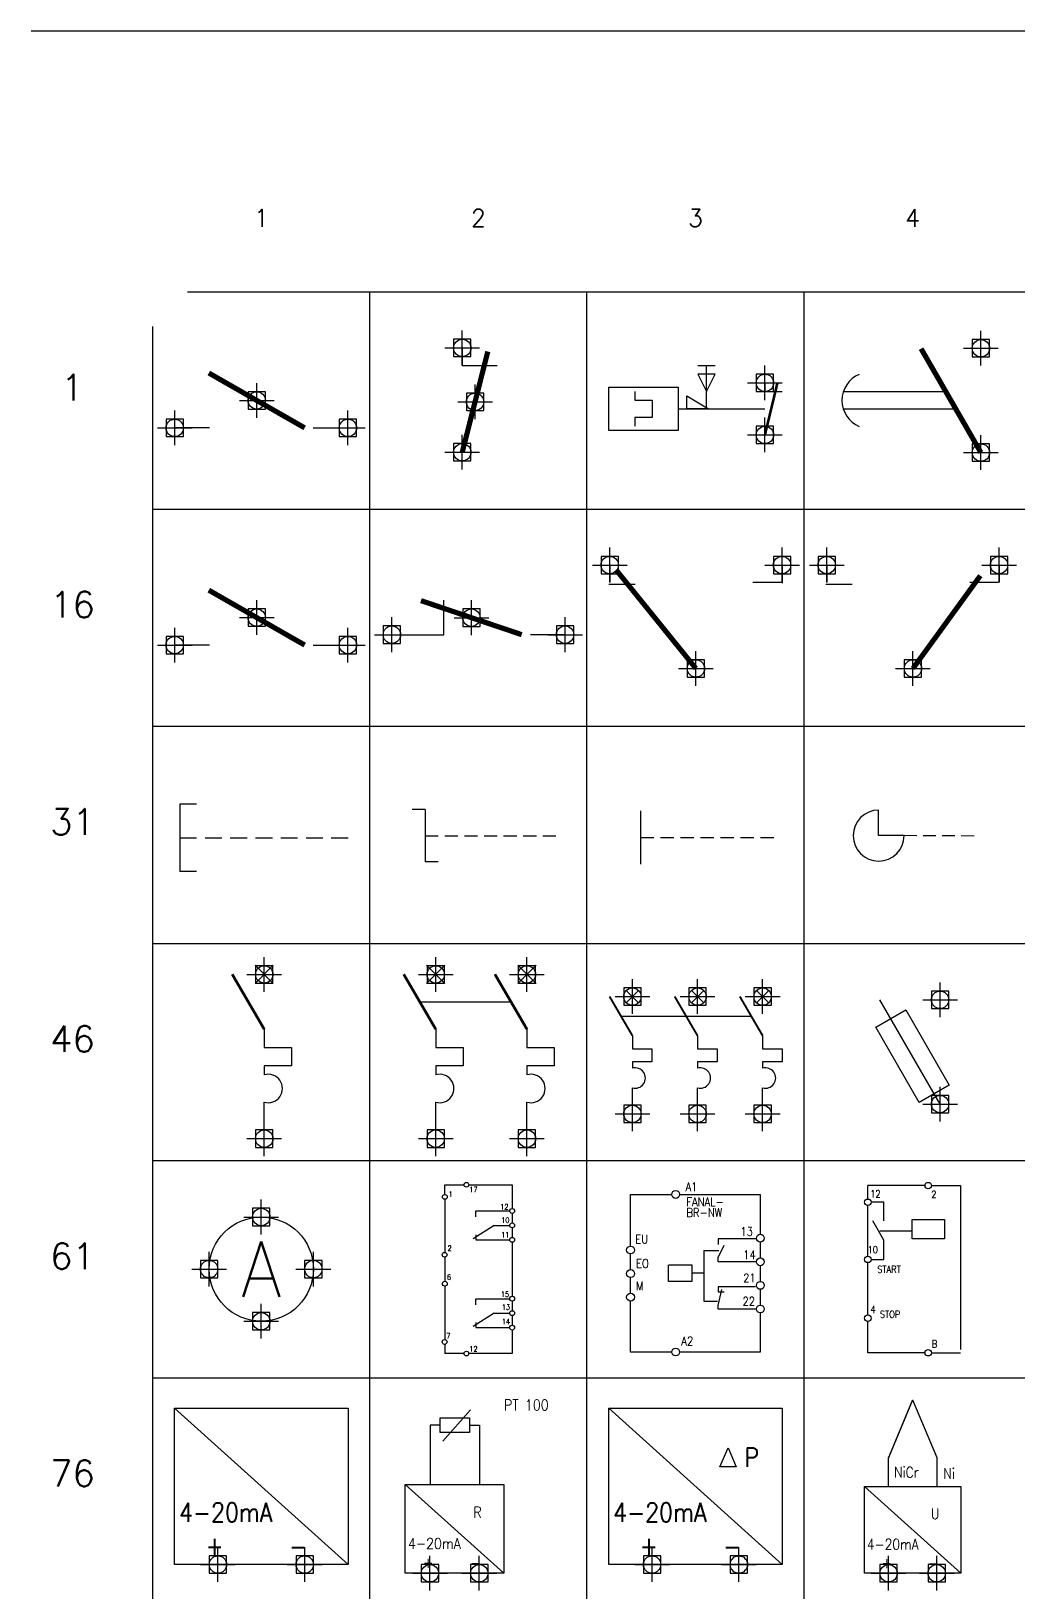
# Model space of a CAD drawing. Extents: x -7 to 200, y -18 to 300.
# Drawn here: x -7 to 49.9, y 210.1 to 300 of the extents above; entities that cross this region are included whole.
import ezdxf
from ezdxf.enums import TextEntityAlignment as Align

# ---------------------------------------------------------------- set-up
doc = ezdxf.new("R2010")
doc.units = 0
doc.header["$LTSCALE"] = 4
doc.header["$MEASUREMENT"] = 0
doc.header["$PDMODE"] = 98
doc.header["$PDSIZE"] = 1
for name, pattern in [('DASHDOT', [25.4, 12.7, -6.35, 0, -6.35]), ('DASHED', [18.75, 12.5, -6.25]), ('HIDDEN', [0.375, 0.25, -0.125])]:
    doc.linetypes.add(name, pattern=pattern)
doc.layers.get('0').update_dxf_attribs({"linetype": 'CONTINUOUS'})
for name, color, linetype in [('1', 7, 'CONTINUOUS'), ('10', 1, 'DASHED'), ('11', 3, 'DASHED'), ('12', 2, 'DASHED'), ('21', 8, 'DASHDOT'), ('3', 4, 'CONTINUOUS'), ('9', 8, 'DASHED'), ('A', 7, 'CONTINUOUS'), ('C', 7, 'CONTINUOUS'), ('GRID', 9, 'CONTINUOUS'), ('GROEF', 1, 'CONTINUOUS'), ('ORDER', 6, 'CONTINUOUS'), ('SCHEIDINGEN', 3, 'CONTINUOUS'), ('SYMB', 7, 'CONTINUOUS')]:
    doc.layers.add(name, color=color, linetype=linetype)
doc.styles.add('DINY', font='SIMPLEX', dxfattribs={"width": 0.95})
doc.styles.add('ROMANS', font='ROMANS', dxfattribs={"width": 0.85})
doc.styles.get("Standard").update_dxf_attribs({"font": 'simplex'})

# ---------------------------------------------------------------- blocks, each defined once
blk = doc.blocks.new('1')
blk = doc.blocks.new('KNOH')
at = {"layer": '1'}
for p, q in [((-5.5, 0), (-7.5, 0)), ((0.5, 0), (2.5, 0))]:
    blk.add_line(p, q, dxfattribs=at)
at = {"layer": '1', "const_width": 0.3}
blk.add_lwpolyline([(0, 0), (-5.535, 3.166)], dxfattribs=at)
at = {"layer": 'A', "color": 1, "linetype": 'CONTINUOUS'}
blk.add_point((-2.767, 1.583), dxfattribs=at)
at = {"layer": 'C', "color": 1, "linetype": 'CONTINUOUS'}
blk.add_point((-7.5, 0), dxfattribs=at)
at = {"layer": 'C', "color": 2, "linetype": 'CONTINUOUS'}
blk.add_point((2.5, 0), dxfattribs=at)
at = {"flags": 1}
blk.add_attdef('SYMBTYPE', (0, 0), '', height=0.2, dxfattribs=at)
at = {"layer": '10', "style": 'DINY', "width": 0.95}
blk.add_attdef('T1', text='', height=2.2, dxfattribs=at).set_placement((-7.208, 1), align=Align.RIGHT)
blk.add_attdef('T2', (1.5, 1), '', height=2.2, dxfattribs=at)
at = {"layer": '11', "style": 'ROMANS', "width": 0.85}
blk.add_attdef('LOCCODE', (-8.135, 9.025), '', height=3.2, dxfattribs=at)
at = {"layer": '12'}
blk.add_attdef('MATCODE', text='', height=3.2, dxfattribs=at).set_placement((-2.5, 6), align=Align.MIDDLE)
blk = doc.blocks.new('KNG')
at = {"layer": '1'}
for p, q in [((0, 0), (0, -1)), ((0, -1), (2, -1))]:
    blk.add_line(p, q, dxfattribs=at)
at = {"layer": '1', "const_width": 0.3}
blk.add_lwpolyline([(0, -6), (1.47, -0.204)], dxfattribs=at)
at = {"layer": 'A', "color": 1}
blk.add_point((0.735, -3.102), dxfattribs=at)
at = {"layer": 'C', "color": 1}
blk.add_point((0, 0), dxfattribs=at)
at = {"layer": 'C', "color": 2}
blk.add_point((0, -6), dxfattribs=at)
at = {"flags": 1}
blk.add_attdef('SYMBTYPE', (0, 0), '', height=0.2, dxfattribs=at)
at = {"layer": '10', "style": 'DINY', "width": 0.95}
for tag, p in [('T1', (-1, 0.388)), ('T2', (-1, -7.622))]:
    blk.add_attdef(tag, text='', height=2.2, dxfattribs=at).set_placement(p, align=Align.RIGHT)
at = {"layer": '11', "style": 'ROMANS', "width": 0.85}
blk.add_attdef('LOCCODE', (3.238, -0.713), '', height=3.2, dxfattribs=at)
at = {"layer": '12', "style": 'DINY', "width": 0.95}
blk.add_attdef('MATCODE', (3, -5), '', height=3.2, dxfattribs=at)
at = {"layer": 'ORDER', "width": 0.85}
blk.add_attdef('ORDER', (3.183, 3.951), '', height=1, dxfattribs=at)
blk = doc.blocks.new('KTH')
at = {"layer": '1'}
for p, q in [((-7.74, 8), (-5.74, 8)), ((-6.74, 3), (-6.74, 8)), ((-18, 0.5), (-18, 5.5)), ((-18, 5.5), (-10, 5.5)), ((-10, 5.5), (-10, 0.5)), ((-5.74, 7), (-7.74, 7)), ((-7.74, 7), (-6.74, 5)), ((-6.74, 5), (-5.74, 7)), ((0, 6), (0, 5)), ((-15, 5), (-15, 4)), ((-15, 4), (-13, 4)), ((-13, 4), (-13, 2)), ((-9, 3), (-9, 4.5)), ((-9, 4.5), (-6.5, 3)), ((0, 5), (2, 5)), ((-13, 2), (-15, 2)), ((-15, 2), (-15, 1)), ((-10, 3), (0, 3)), ((-6.5, 3), (-9, 3)), ((-10, 0.5), (-18, 0.5))]:
    blk.add_line(p, q, dxfattribs=at)
at = {"layer": '1', "const_width": 0.3}
blk.add_lwpolyline([(0, 0), (1.44, 5.98)], dxfattribs=at)
at = {"layer": 'C', "color": 1}
blk.add_point((0, 6), dxfattribs=at)
at = {"layer": 'C', "color": 2}
blk.add_point((0, 0), dxfattribs=at)
at = {"flags": 1}
blk.add_attdef('SYMBTYPE', (0, 0), '', height=0.2, dxfattribs=at)
at = {"layer": '10', "style": 'DINY', "width": 0.95}
for tag, p in [('T2', (-1, 6.09)), ('T1', (-1, -2.54))]:
    blk.add_attdef(tag, text='', height=2.2, dxfattribs=at).set_placement(p, align=Align.RIGHT)
at = {"layer": '11', "style": 'ROMANS', "width": 0.85}
blk.add_attdef('LOCCODE', (3.24, 5.94), '', height=3.2, dxfattribs=at)
at = {"layer": '12', "style": 'DINY', "width": 0.95}
blk.add_attdef('MATCODE', (3, 1.5), '', height=3.2, dxfattribs=at)
blk = doc.blocks.new('KTOKSL')
at = {"layer": '1'}
for p, q in [((-2.021, 3.5), (-7.921, 3.5)), ((-1.443, 2.5), (-7.921, 2.5))]:
    blk.add_line(p, q, dxfattribs=at)
at = {"layer": '1', "const_width": 0.3}
blk.add_lwpolyline([(0, 0), (-3.442, 5.976)], dxfattribs=at)
at = {"layer": '1'}
blk.add_arc((-6.375, 3), 1.625, 112.61986, 247.38014, dxfattribs=at)
at = {"layer": 'C', "color": 1}
blk.add_point((0, 6), dxfattribs=at)
at = {"layer": 'C', "color": 2}
blk.add_point((0, 0), dxfattribs=at)
at = {"flags": 1}
blk.add_attdef('SYMBTYPE', (0, 0), '', height=0.2, dxfattribs=at)
at = {"layer": '10', "style": 'DINY', "width": 0.95}
for tag, p in [('T2', (-1, 6.544)), ('T1', (-1, -2.316))]:
    blk.add_attdef(tag, text='', height=2.2, dxfattribs=at).set_placement(p, align=Align.RIGHT)
at = {"layer": '11', "style": 'ROMANS', "width": 0.85}
blk.add_attdef('LOCCODE', (3.238, 5.401), '', height=3.2, dxfattribs=at)
at = {"layer": '12', "style": 'DINY', "width": 0.95}
blk.add_attdef('MATCODE', (3, 1), '', height=3.2, dxfattribs=at)
blk = doc.blocks.new('KNGH')
at = {"layer": '1'}
for p, q in [((-4.5, 0), (-4.5, 2)), ((-7.5, 0), (-4.5, 0)), ((2.5, 0), (0.5, 0))]:
    blk.add_line(p, q, dxfattribs=at)
at = {"layer": '1', "const_width": 0.3}
blk.add_lwpolyline([(0, 0), (-5.818, 1.963)], dxfattribs=at)
at = {"layer": 'A', "color": 1, "linetype": 'CONTINUOUS'}
blk.add_point((-2.909, 0.981), dxfattribs=at)
at = {"layer": 'C', "color": 1, "linetype": 'CONTINUOUS'}
blk.add_point((-7.5, 0), dxfattribs=at)
at = {"layer": 'C', "color": 2, "linetype": 'CONTINUOUS'}
blk.add_point((2.5, 0), dxfattribs=at)
at = {"flags": 1}
blk.add_attdef('SYMBTYPE', (0, 0), '', height=0.2, dxfattribs=at)
at = {"layer": '10', "style": 'DINY', "width": 0.95}
blk.add_attdef('T1', text='', height=2.2, dxfattribs=at).set_placement((-7.067, 1), align=Align.RIGHT)
blk.add_attdef('T2', (1.5, 1), '', height=2.2, dxfattribs=at)
at = {"layer": '11', "style": 'ROMANS', "width": 0.85}
blk.add_attdef('LOCCODE', (-7.159, 8.428), '', height=3.2, dxfattribs=at)
at = {"layer": '12', "width": 0.85}
blk.add_attdef('MATCODE', text='', height=3.2, dxfattribs=at).set_placement((-2.435, 4.001), align=Align.CENTER)
blk = doc.blocks.new('KWISLB')
at = {"layer": '1'}
for p, q in [((-5, 6), (-5, 5)), ((5, 6), (5, 4.956)), ((-5.056, 4.897), (-3.531, 4.897)), ((4.948, 4.979), (3.301, 4.979))]:
    blk.add_line(p, q, dxfattribs=at)
at = {"layer": '1', "const_width": 0.3}
blk.add_lwpolyline([(0, 0), (-4.628, 5.718)], dxfattribs=at)
at = {"layer": 'C', "color": 1}
blk.add_point((-5, 6), dxfattribs=at)
at = {"layer": 'C', "color": 3}
blk.add_point((5, 6), dxfattribs=at)
at = {"layer": 'C', "color": 2}
blk.add_point((0, 0), dxfattribs=at)
at = {"layer": 'C', "color": 4}
blk.add_point((0, 0), dxfattribs=at)
at = {"flags": 1}
blk.add_attdef('SYMBTYPE', (0, 0), '', height=0.2, dxfattribs=at)
at = {"layer": '10', "style": 'ROMANS', "width": 0.85}
for tag, p in [('T3', (-6.141, 5.825)), ('T2', (3.96, 5.825)), ('T1', (-1.588, -1.518))]:
    blk.add_attdef(tag, text='', height=2.2, dxfattribs=at).set_placement(p, align=Align.RIGHT)
at = {"layer": '11', "style": 'ROMANS', "width": 0.85}
blk.add_attdef('LOCCODE', (7.472, 6.995), '', height=3.2, dxfattribs=at)
at = {"layer": '12', "width": 0.85}
blk.add_attdef('MATCODE', (7.385, 1.741), '', height=3.2, dxfattribs=at)
blk = doc.blocks.new('KWISRB')
at = {"layer": '1'}
for p, q in [((-5, 6), (-5, 5)), ((5, 6), (5, 5)), ((-5.056, 4.897), (-3.531, 4.897)), ((4.948, 4.979), (3.301, 4.979))]:
    blk.add_line(p, q, dxfattribs=at)
at = {"layer": '1', "const_width": 0.3}
blk.add_lwpolyline([(0, 0), (3.91, 5.382)], dxfattribs=at)
at = {"layer": 'C', "color": 1}
blk.add_point((-5, 6), dxfattribs=at)
at = {"layer": 'C', "color": 3}
blk.add_point((5, 6), dxfattribs=at)
at = {"layer": 'C', "color": 2}
blk.add_point((0, 0), dxfattribs=at)
at = {"layer": 'C', "color": 4}
blk.add_point((0, 0), dxfattribs=at)
at = {"flags": 1}
blk.add_attdef('SYMBTYPE', (0, 0), '', height=0.2, dxfattribs=at)
at = {"layer": '10', "style": 'ROMANS', "width": 0.85}
for tag, p in [('T2', (3.107, 6.012)), ('T3', (-5.999, 5.838)), ('T1', (-1.019, -1.284))]:
    blk.add_attdef(tag, text='', height=2.2, dxfattribs=at).set_placement(p, align=Align.RIGHT)
at = {"layer": '11', "style": 'ROMANS', "width": 0.85}
blk.add_attdef('LOCCODE', (7.472, 6.995), '', height=3.2, dxfattribs=at)
at = {"layer": '12', "width": 0.85}
blk.add_attdef('MATCODE', (7.385, 1.741), '', height=3.2, dxfattribs=at)
blk = doc.blocks.new('BDKN')
at = {"layer": '1', "linetype": 'HIDDEN'}
blk.add_line((-9.969, 0.019), (0.031, 0.019), dxfattribs=at)
at = {"layer": '3'}
for p, q in [((-9.969, 2.019), (-9.969, -1.981)), ((-8.969, 2.019), (-9.969, 2.019)), ((-8.969, -1.981), (-9.969, -1.981))]:
    blk.add_line(p, q, dxfattribs=at)
at = {"flags": 1}
blk.add_attdef('SYMBTYPE', (0, 0), '', height=0.2, dxfattribs=at)
blk = doc.blocks.new('BDRSCH')
at = {"layer": '1', "linetype": 'HIDDEN'}
blk.add_line((-9.95, 0.02), (0.05, 0.02), dxfattribs=at)
at = {"layer": '3'}
for p, q in [((-9.94, 2.02), (-10.94, 2.02)), ((-9.95, 2.02), (-9.95, -1.98)), ((-8.95, -1.98), (-9.95, -1.98))]:
    blk.add_line(p, q, dxfattribs=at)
at = {"flags": 1}
blk.add_attdef('SYMBTYPE', (0, 0), '', height=0.2, dxfattribs=at)
blk = doc.blocks.new('BSCH')
at = {"layer": '1', "linetype": 'HIDDEN'}
blk.add_line((-10.04, 0.05), (-0.04, 0.05), dxfattribs=at)
at = {"layer": '3'}
blk.add_line((-10.04, 2.05), (-10.04, -1.95), dxfattribs=at)
at = {"flags": 1}
blk.add_attdef('SYMBTYPE', (0, 0), '', height=0.2, dxfattribs=at)
blk = doc.blocks.new('BNOK')
at = {"layer": '1', "linetype": 'HIDDEN'}
blk.add_line((0, 0), (-5.49, 0.03), dxfattribs=at)
at = {"layer": '3'}
for p, q in [((-7.49, 0.03), (-7.49, 2.03)), ((-5.49, 0.03), (-7.49, 0.03))]:
    blk.add_line(p, q, dxfattribs=at)
blk.add_arc((-7.49, 0.03), 2, 90, 0, dxfattribs=at)
at = {"flags": 1}
blk.add_attdef('SYMBTYPE', (0, 0), '', height=0.2, dxfattribs=at)
blk = doc.blocks.new('AUTOM1')
at = {"layer": '1'}
for p, q in [((1, -1), (-1, 1)), ((-1, -1), (1, 1)), ((0, -6), (0, -8)), ((0, -8), (3, -8)), ((3, -8), (3, -10)), ((3, -10), (0, -10)), ((0, -10), (0, -11)), ((0, -18), (0, -14))]:
    blk.add_line(p, q, dxfattribs=at)
at = {"layer": '1', "const_width": 0.3}
blk.add_lwpolyline([(0, -6), (-3.51, 0.02)], dxfattribs=at)
at = {"layer": '1'}
blk.add_arc((0.44, -12.5), 1.56, 253.7398, 106.2602, dxfattribs=at)
at = {"layer": 'C', "color": 1}
blk.add_point((0, 0), dxfattribs=at)
at = {"layer": 'C', "color": 2}
blk.add_point((0, -18), dxfattribs=at)
at = {"flags": 1}
blk.add_attdef('SYMBTYPE', (0, 0), '', height=0.2, dxfattribs=at)
at = {"layer": '1', "style": 'DINY', "width": 0.95}
blk.add_attdef('ZEKVAL', (6, -8.98), '', height=2.2, dxfattribs=at)
at = {"layer": '11', "style": 'ROMANS', "width": 0.85}
blk.add_attdef('LOCCODE', (5.91, 1.9), '', height=3, dxfattribs=at)
at = {"layer": '12', "style": 'DINY', "width": 0.95}
blk.add_attdef('MATCODE', (6, -4.41), '', height=3.2, dxfattribs=at)
blk = doc.blocks.new('AUTOM2')
at = {"layer": '1'}
for p, q in [((1, -1), (-1, 1)), ((-1, -1), (1, 1)), ((11, -1), (9, 1)), ((9, -1), (11, 1)), ((-1.73, -3), (8.27, -3)), ((0, -6), (0, -8)), ((10, -6), (10, -8)), ((0, -8), (3, -8)), ((3, -8), (3, -10)), ((10, -8), (13, -8)), ((13, -8), (13, -10)), ((3, -10), (0, -10)), ((0, -10), (0, -11)), ((10, -10), (10, -11)), ((13, -10), (10, -10)), ((0, -18), (0, -14)), ((10, -18), (10, -14))]:
    blk.add_line(p, q, dxfattribs=at)
at = {"layer": '1', "const_width": 0.3}
for points in [[(0, -6), (-3.51, 0.02)], [(10, -6), (6.49, 0.02)]]:
    blk.add_lwpolyline(points, dxfattribs=at)
at = {"layer": '1'}
for centre in [(0.44, -12.5), (10.44, -12.5)]:
    blk.add_arc(centre, 1.56, 253.7398, 106.2602, dxfattribs=at)
at = {"layer": 'C', "color": 1}
blk.add_point((0, 0), dxfattribs=at)
at = {"layer": 'C', "color": 3}
blk.add_point((10, 0), dxfattribs=at)
at = {"layer": 'C', "color": 2}
blk.add_point((0, -18), dxfattribs=at)
at = {"layer": 'C', "color": 4}
blk.add_point((10, -18), dxfattribs=at)
at = {"flags": 1}
blk.add_attdef('SYMBTYPE', (0, 0), '', height=0.2, dxfattribs=at)
at = {"layer": '1', "style": 'DINY', "width": 0.95}
blk.add_attdef('ZEKVAL', (16, -8.98), '', height=2.2, dxfattribs=at)
at = {"layer": '11', "style": 'ROMANS', "width": 0.85}
blk.add_attdef('LOCCODE', (15.81, 0.95), '', height=3.2, dxfattribs=at)
at = {"layer": '12', "style": 'DINY', "width": 0.95}
blk.add_attdef('MATCODE', (16, -4.41), '', height=3.2, dxfattribs=at)
blk = doc.blocks.new('AUTOM3')
at = {"layer": '1'}
for p, q in [((1, -1), (-1, 1)), ((-1, -1), (1, 1)), ((11, -1), (9, 1)), ((9, -1), (11, 1)), ((21, -1), (19, 1)), ((19, -1), (21, 1)), ((-1.73, -3), (18.27, -3)), ((0, -6), (0, -8)), ((10, -6), (10, -8)), ((20, -6), (20, -8)), ((0, -8), (3, -8)), ((3, -8), (3, -10)), ((10, -8), (13, -8)), ((13, -8), (13, -10)), ((20, -8), (23, -8)), ((23, -8), (23, -10)), ((0, -10), (0, -11)), ((3, -10), (0, -10)), ((10, -10), (10, -11)), ((13, -10), (10, -10)), ((23, -10), (20, -10)), ((20, -10), (20, -11)), ((0, -18), (0, -14)), ((10, -18), (10, -14)), ((20, -18), (20, -14))]:
    blk.add_line(p, q, dxfattribs=at)
at = {"layer": '1', "const_width": 0.3}
for points in [[(0, -6), (-3.51, 0.02)], [(10, -6), (6.49, 0.02)], [(20, -6), (16.49, 0.02)]]:
    blk.add_lwpolyline(points, dxfattribs=at)
at = {"layer": '1'}
for centre in [(0.44, -12.5), (10.44, -12.5), (20.44, -12.5)]:
    blk.add_arc(centre, 1.56, 253.7398, 106.2602, dxfattribs=at)
at = {"layer": 'C', "color": 1}
blk.add_point((0, 0), dxfattribs=at)
at = {"layer": 'C', "color": 3}
blk.add_point((10, 0), dxfattribs=at)
at = {"layer": 'C', "color": 5}
blk.add_point((20, 0), dxfattribs=at)
at = {"layer": 'C', "color": 2}
blk.add_point((0, -18), dxfattribs=at)
at = {"layer": 'C', "color": 4}
blk.add_point((10, -18), dxfattribs=at)
at = {"layer": 'C', "color": 6}
blk.add_point((20, -18), dxfattribs=at)
at = {"flags": 1}
blk.add_attdef('SYMBTYPE', (0, 0), '', height=0.2, dxfattribs=at)
at = {"layer": '1', "style": 'DINY', "width": 0.95}
blk.add_attdef('ZEKVAL', (26, -8.98), '', height=2.2, dxfattribs=at)
at = {"layer": '11', "style": 'ROMANS', "width": 0.85}
blk.add_attdef('LOCCODE', (25.81, 0.79), '', height=3.2, dxfattribs=at)
at = {"layer": '12', "style": 'DINY', "width": 0.95}
blk.add_attdef('MATCODE', (26, -4.41), '', height=3.2, dxfattribs=at)
blk = doc.blocks.new('SCHZEK1')
at = {"layer": '1'}
for p, q in [((-3.708, 4.422), (-1.975, 5.422)), ((0, 0), (-3.464, 6)), ((-1.975, 5.422), (0.525, 1.092)), ((-0.5, 6), (0.5, 6)), ((-1.208, 0.092), (-3.708, 4.422)), ((0.525, 1.092), (-1.208, 0.092))]:
    blk.add_line(p, q, dxfattribs=at)
at = {"layer": 'C', "color": 1}
blk.add_point((0, 6), dxfattribs=at)
at = {"layer": 'C', "color": 2}
blk.add_point((0, 0), dxfattribs=at)
at = {"flags": 1}
blk.add_attdef('SYMBTYPE', (0, 0), '', height=0.2, dxfattribs=at)
at = {"layer": '1', "style": 'DINY', "width": 0.95}
blk.add_attdef('ZEKVAL', (3, -3), '', height=2.2, dxfattribs=at)
at = {"layer": '11', "style": 'ROMANS', "width": 0.85}
blk.add_attdef('LOCCODE', (3.725, 6.823), '', height=3.2, dxfattribs=at)
at = {"layer": '12', "style": 'ROMANS', "width": 0.85}
blk.add_attdef('MATCODE', (3.478, 1.577), '', height=3.2, dxfattribs=at)
blk = doc.blocks.new('AMET')
at = {"layer": '1'}
blk.add_circle((0, 3), 3, dxfattribs=at)
at = {"layer": 'C', "color": 1}
blk.add_point((0, 6), dxfattribs=at)
at = {"layer": 'C', "color": 3}
blk.add_point((-3, 3), dxfattribs=at)
at = {"layer": 'C', "color": 4}
blk.add_point((3, 3), dxfattribs=at)
at = {"layer": 'C', "color": 2}
blk.add_point((0, 0), dxfattribs=at)
at = {"flags": 1}
blk.add_attdef('SYMBTYPE', (0, 0), '', height=0.2, dxfattribs=at)
at = {"layer": '1', "style": 'DINY', "width": 0.95}
blk.add_text('A', height=3.2, dxfattribs=at).set_placement((0, 3), align=Align.MIDDLE)
at = {"layer": '11', "style": 'ROMANS', "width": 0.85}
blk.add_attdef('LOCCODE', (4.603, 3.289), '', height=3.2, dxfattribs=at)
at = {"layer": '12', "style": 'DINY', "width": 0.95}
blk.add_attdef('MATCODE', (5, -1.5), '', height=3.2, dxfattribs=at)
blk = doc.blocks.new('REL1')
at = {"layer": '1'}
for p, q in [((3.95, -11.82), (17.91, -11.82)), ((3.95, -14.33), (3.95, -11.82)), ((11.51, -17.82), (2.77, -23.34)), ((11.51, -17.82), (17.91, -17.82)), ((3.95, -21.75), (3.95, -23.82)), ((3.95, -23.82), (17.91, -23.82)), ((3.95, -48.23), (17.91, -48.23)), ((3.95, -50.75), (3.95, -48.23)), ((11.51, -54.23), (2.77, -59.75)), ((3.95, -58.16), (3.95, -60.23)), ((11.51, -54.23), (17.91, -54.23)), ((19.01, -55.23), (19.01, -59.23)), ((3.95, -60.23), (17.91, -60.23))]:
    blk.add_line(p, q, dxfattribs=at)
for centre in [(0, -0.95), (-8.98, -6), (19.01, -11.82), (19.01, -17.82), (19.01, -23.82), (-9.06, -30), (-8.96, -42.02), (19.01, -48.23), (19.01, -54.23), (19.01, -60.23), (-9.06, -66.17), (0, -71)]:
    blk.add_circle(centre, 1, dxfattribs=at)
at = {"layer": '21'}
for p, q in [((-8.98, -0.95), (-1, -0.95)), ((-8.98, -5), (-8.98, -0.95)), ((1, -0.95), (19.01, -0.95)), ((19.01, -0.95), (19.01, -10.82)), ((-9, -7), (-9, -29)), ((19.01, -12.82), (19.01, -16.82)), ((19.01, -18.82), (19.01, -22.82)), ((19, -24.82), (19, -47.23)), ((-9, -31), (-9, -41)), ((-9, -43), (-9, -65)), ((19, -49.23), (19, -53.23)), ((19.01, -49.23), (19.01, -53.23)), ((19, -55.23), (19, -59.23)), ((19.01, -61.43), (19.01, -71)), ((-9, -67), (-9, -71)), ((-1, -71), (-8.98, -71)), ((19.01, -71), (1, -71))]:
    blk.add_line(p, q, dxfattribs=at)
at = {"flags": 1}
blk.add_attdef('SYMBTYPE', (0, 0), '', height=0.2, dxfattribs=at)
at = {"layer": '1', "style": 'ROMANS', "width": 0.85}
for s, p in [('1', (-7.39, -5.98)), ('17', (1.21, -4.07)), ('12', (14.06, -11.17)), ('10', (14.47, -16.77)), ('11', (14.47, -22.78)), ('2', (-7.8, -28.38)), ('6', (-8.08, -40.39)), ('15', (14.33, -47.5)), ('13', (14.74, -52.82)), ('14', (14.74, -58.83)), ('7', (-8.35, -64.7)), ('12', (1.21, -70.16))]:
    blk.add_text(s, height=2.2, dxfattribs=at).set_placement(p)
at = {"layer": '11', "style": 'ROMANS', "width": 0.85}
blk.add_attdef('LOCCODE', (9.62, 6.94), '', height=3.2, dxfattribs=at)
at = {"layer": '12', "style": 'ROMANS', "width": 0.85}
blk.add_attdef('MATCODE', (9.06, 1.81), '', height=3.2, dxfattribs=at)
blk = doc.blocks.new('REL2')
at = {"layer": '1'}
for p, q in [((20.58, -12.12), (10.81, -12.12)), ((10.81, -12.12), (10.81, -13.6)), ((10.81, -16.93), (12.32, -13.79)), ((-1.82, -23.04), (-1.82, -18.78)), ((-1.69, -18.78), (4.08, -18.78)), ((4.08, -18.78), (4.08, -23.04)), ((10.81, -18.04), (10.81, -16.93)), ((20.58, -18.04), (10.81, -18.04)), ((4.08, -23.04), (-1.82, -23.04)), ((20.3, -24.33), (10.81, -24.33)), ((10.81, -24.33), (10.81, -25.62)), ((10.81, -29.14), (11.77, -25.07)), ((10.81, -25.62), (12.32, -25.62)), ((20.44, -24.14), (20.44, -24.14)), ((10.81, -30.06), (10.81, -29.14)), ((20.58, -30.06), (10.81, -30.06))]:
    blk.add_line(p, q, dxfattribs=at)
for centre in [(0, -0.86), (21.53, -12), (-11.48, -15), (21.53, -18), (-11.48, -21), (21.53, -24), (-11.48, -27), (21.53, -30), (0, -40.95)]:
    blk.add_circle(centre, 1, dxfattribs=at)
at = {"layer": '21'}
for p, q in [((-11.48, -0.86), (-1, -0.86)), ((-11.48, -14), (-11.48, -0.86)), ((1, -0.86), (21.53, -0.86)), ((21.53, -0.86), (21.53, -11)), ((21.53, -13), (21.53, -17)), ((-11.48, -20), (-11.48, -16)), ((21.53, -19), (21.53, -23)), ((-11.48, -26), (-11.48, -22)), ((21.53, -25), (21.53, -29)), ((-11.48, -40.95), (-11.48, -28)), ((21.53, -31), (21.53, -40.95)), ((-1, -40.95), (-11.48, -40.95)), ((21.53, -40.95), (1, -40.95))]:
    blk.add_line(p, q, dxfattribs=at)
at = {"layer": '9'}
for p, q in [((7.19, -15.09), (7.19, -28.03)), ((7.19, -15.09), (10.94, -15.09)), ((4.22, -20.82), (7.19, -20.82)), ((7.19, -28.03), (10.67, -28.03))]:
    blk.add_line(p, q, dxfattribs=at)
at = {"flags": 1}
blk.add_attdef('SYMBTYPE', (0, 0), '', height=0.2, dxfattribs=at)
at = {"layer": '1', "style": 'ROMANS', "width": 0.85}
for s, p in [('A1', (2.5, 0)), ('FANAL-', (2.71, -3.88)), ('BR-NW', (2.71, -6.58)), ('EU', (-10.29, -13.36)), ('13', (16.44, -11.38)), ('14', (17.17, -17.3)), ('EO', (-10.1, -19.52)), ('M', (-10.1, -25.19)), ('21', (17.17, -23.22)), ('22', (16.99, -29.14)), ('A2', (1.43, -39.25))]:
    blk.add_text(s, height=2.2, dxfattribs=at).set_placement(p)
at = {"layer": '11', "style": 'ROMANS', "width": 0.85}
blk.add_attdef('LOCCODE', (9.86, 6.94), '', height=3.2, dxfattribs=at)
at = {"layer": '12', "style": 'ROMANS', "width": 0.85}
blk.add_attdef('MATCODE', (9.67, 2.18), '', height=3.2, dxfattribs=at)
blk = doc.blocks.new('REL3')
at = {"layer": '1'}
for p, q in [((-18.75, -5.16), (-18.75, -5.16)), ((-13.75, -6.16), (-17.75, -6.16)), ((-13.75, -11.94), (-13.75, -6.16)), ((-13.75, -17.94), (-17.21, -11.94)), ((-13.75, -11.94), (-13.75, -11.94)), ((-5, -11.5), (5, -11.5)), ((-5, -17.5), (-5, -11.5)), ((5, -11.5), (5, -17.5)), ((-15, -15), (-5, -15)), ((-13.75, -23.88), (-13.75, -17.94)), ((5, -17.5), (-5, -17.5)), ((-17.75, -23.88), (-13.75, -23.88)), ((-18.75, -41.08), (-18.75, -41.08))]:
    blk.add_line(p, q, dxfattribs=at)
for centre in [(0, -1), (-18.75, -6.16), (-18.75, -23.88), (-18.75, -42.08), (0, -52.82)]:
    blk.add_circle(centre, 1, dxfattribs=at)
at = {"layer": '21'}
for p, q in [((-1, -1), (-18.75, -1)), ((-18.75, -5.16), (-18.75, -1)), ((1, -1), (10, -1)), ((10, -1), (10, -52.82)), ((-18.75, -22.88), (-18.75, -7.16)), ((-18.75, -41.08), (-18.75, -24.88)), ((-18.75, -52.82), (-18.75, -43.08)), ((-1, -52.82), (-18.75, -52.82)), ((1, -52.82), (10, -52.82))]:
    blk.add_line(p, q, dxfattribs=at)
at = {"flags": 1}
blk.add_attdef('SYMBTYPE', (0, 0), '', height=0.2, dxfattribs=at)
at = {"layer": '1', "style": 'ROMANS', "width": 0.85}
for s, p in [('12', (-14.81, -4.66)), ('10', (-15.61, -21.98)), ('4', (-16.3, -40.5))]:
    blk.add_text(s, height=2.2, dxfattribs=at).set_placement(p, align=Align.RIGHT)
for s, p in [('2', (0.93, -4.78)), ('START', (-15.83, -28.07)), ('STOP', (-15, -42)), ('B', (1.06, -51.16))]:
    blk.add_text(s, height=2.2, dxfattribs=at).set_placement(p)
at = {"layer": '11', "style": 'ROMANS', "width": 0.85}
blk.add_attdef('LOCCODE', (6.25, 6.51), '', height=3.2, dxfattribs=at)
at = {"layer": '12', "style": 'ROMANS', "width": 0.85}
blk.add_attdef('MATCODE', (5.9, 1.81), '', height=3.2, dxfattribs=at)
blk = doc.blocks.new('INOMV2')
at = {"layer": '1'}
blk.add_line((-5, 18), (15, 0), dxfattribs=at)
at = {"layer": '3'}
for p, q in [((-5, 0), (-5, 18)), ((-5, 18), (15, 18)), ((15, 18), (15, 0)), ((15, 0), (-5, 0))]:
    blk.add_line(p, q, dxfattribs=at)
at = {"layer": 'C', "color": 1}
blk.add_point((0, 0), dxfattribs=at)
at = {"layer": 'C', "color": 2}
blk.add_point((10, 0), dxfattribs=at)
at = {"flags": 1}
blk.add_attdef('SYMBTYPE', (0, 0), '', height=0.2, dxfattribs=at)
at = {"layer": '1', "style": 'ROMANS', "width": 0.85}
for tag, p in [('+', (-1.42, 1.06)), ('-', (8.18, 1.01))]:
    blk.add_attdef(tag, p, '', height=2.2, dxfattribs=at)
at = {"layer": '10', "width": 0.85}
blk.add_text('4-20mA', height=2.2, dxfattribs=at).set_placement((-4.48, 4.91))
blk.add_attdef('&', text='', height=2.2, dxfattribs=at).set_placement((12.66, 12.99), align=Align.RIGHT)
at = {"layer": '12', "width": 0.85}
blk.add_attdef('MATCODE', (17.5, 0), '', height=2.2, dxfattribs=at)
blk = doc.blocks.new('INOMVPT')
at = {"layer": '1'}
for p, q in [((2.57, 26.74), (8.23, 33.1)), ((0.04, 30), (0.04, 18)), ((2.04, 30), (0.04, 30)), ((8.04, 30), (10.04, 30)), ((10.04, 30), (10.04, 18)), ((-5, 18), (15, 0))]:
    blk.add_line(p, q, dxfattribs=at)
at = {"layer": '3'}
for p, q in [((2.04, 31.5), (8.04, 31.5)), ((2.04, 28.5), (2.04, 31.5)), ((8.04, 28.5), (2.04, 28.5)), ((8.04, 31.5), (8.04, 28.5)), ((-5, 0), (-5, 18)), ((-5, 18), (15, 18)), ((15, 18), (15, 0)), ((15, 0), (-5, 0))]:
    blk.add_line(p, q, dxfattribs=at)
at = {"layer": 'C', "color": 1}
blk.add_point((0, 0), dxfattribs=at)
at = {"layer": 'C', "color": 2}
blk.add_point((10, 0), dxfattribs=at)
at = {"flags": 1}
blk.add_attdef('SYMBTYPE', (0, 0), '', height=0.2, dxfattribs=at)
at = {"layer": '1', "style": 'ROMANS', "width": 0.85}
for tag, p in [('+', (-1.42, 1.06)), ('-', (8.18, 1.01))]:
    blk.add_attdef(tag, p, '', height=2.2, dxfattribs=at)
at = {"layer": '10', "width": 0.85}
for s, p in [('PT 100', (15, 33)), ('R', (8.8, 11.25)), ('4-20mA', (-4.48, 4.91))]:
    blk.add_text(s, height=2.2, dxfattribs=at).set_placement(p)
at = {"layer": '12', "width": 0.85}
blk.add_attdef('MATCODE', (17.5, 0), '', height=2.2, dxfattribs=at)
blk = doc.blocks.new('INOMVDP')
at = {"layer": '1'}
blk.add_line((-5, 18), (15, 0), dxfattribs=at)
at = {"layer": '10'}
for p, q in [((7.82, 11.24), (8.75, 13.44)), ((8.75, 13.44), (9.69, 11.24)), ((9.69, 11.24), (7.82, 11.24))]:
    blk.add_line(p, q, dxfattribs=at)
at = {"layer": '3'}
for p, q in [((-5, 0), (-5, 18)), ((-5, 18), (15, 18)), ((15, 18), (15, 0)), ((15, 0), (-5, 0))]:
    blk.add_line(p, q, dxfattribs=at)
at = {"layer": 'C', "color": 1}
blk.add_point((0, 0), dxfattribs=at)
at = {"layer": 'C', "color": 2}
blk.add_point((10, 0), dxfattribs=at)
at = {"flags": 1}
blk.add_attdef('SYMBTYPE', (0, 0), '', height=0.2, dxfattribs=at)
at = {"layer": '1', "style": 'ROMANS', "width": 0.85}
for tag, p in [('+', (-1.42, 1.06)), ('-', (8.18, 1.01))]:
    blk.add_attdef(tag, p, '', height=2.2, dxfattribs=at)
at = {"layer": '10', "width": 0.85}
for s, p in [('P', (10.63, 11.25)), ('4-20mA', (-4.48, 4.91))]:
    blk.add_text(s, height=2.2, dxfattribs=at).set_placement(p)
at = {"layer": '12', "width": 0.85}
blk.add_attdef('MATCODE', (17.5, 0), '', height=2.2, dxfattribs=at)
blk = doc.blocks.new('INOMVTH')
at = {"layer": '1'}
for p, q in [((5, 36), (10, 24)), ((0, 18), (0, 24)), ((10, 24), (10, 18)), ((-5.02, 18), (14.98, 0))]:
    blk.add_line(p, q, dxfattribs=at)
at = {"layer": '1', "const_width": 0.3}
blk.add_lwpolyline([(0, 24), (5, 36)], dxfattribs=at)
at = {"layer": '3'}
for p, q in [((-5.02, 0), (-5.02, 18)), ((-5.02, 18), (14.98, 18)), ((14.98, 18), (14.98, 0)), ((14.98, 0), (-5.02, 0))]:
    blk.add_line(p, q, dxfattribs=at)
at = {"layer": 'C', "color": 1}
blk.add_point((0, 0), dxfattribs=at)
at = {"layer": 'C', "color": 2}
blk.add_point((10, 0), dxfattribs=at)
at = {"flags": 1}
blk.add_attdef('SYMBTYPE', (0, 0), '', height=0.2, dxfattribs=at)
at = {"layer": '1', "style": 'ROMANS', "width": 0.85}
for tag, p in [('+', (-1.42, 1.06)), ('-', (8.18, 1.01))]:
    blk.add_attdef(tag, p, '', height=2.2, dxfattribs=at)
at = {"layer": '10', "width": 0.85}
for s, p in [('U', (8.78, 11.25)), ('4-20mA', (-4.5, 4.91))]:
    blk.add_text(s, height=2.2, dxfattribs=at).set_placement(p)
at = {"layer": '10', "style": 'ROMANS', "width": 0.85}
for tag, p in [('NICR', (1.14, 19.87)), ('NI', (11.38, 19.61))]:
    blk.add_attdef(tag, p, '', height=2.2, dxfattribs=at)
at = {"layer": '12', "width": 0.85}
blk.add_attdef('MATCODE', (17.71, 0.85), '', height=2.2, dxfattribs=at)

msp = doc.modelspace()

# ---------------------------------------------------------------- linework, layer by layer
at = {"layer": 'GRID', "linetype": 'CONTINUOUS'}
for p, q in [((12.5, 72.5), (12.5, 285)), ((25, 72.5), (25, 285)), ((37.5, 72.5), (37.5, 285)), ((0, 272.5), (187.5, 272.5)), ((0, 260), (187.5, 260)), ((0, 247.5), (187.5, 247.5)), ((0, 235), (187.5, 235)), ((0, 222.5), (187.5, 222.5))]:
    msp.add_line(p, q, dxfattribs=at)
at = {"layer": 'GROEF'}
msp.add_line((200.5, 300), (-7, 300), dxfattribs=at)
at = {"layer": 'SCHEIDINGEN', "color": 9}
for p, q in [((2, 285), (185.5, 285)), ((0, 12), (0, 283))]:
    msp.add_line(p, q, dxfattribs=at)

# ---------------------------------------------------------------- block references
at = {"layer": 'GRID', "linetype": 'CONTINUOUS'}
ref = msp.add_blockref('1', (6.25, 288.75), dxfattribs=at)
ref.add_attrib('NUMMER', '1', dxfattribs={"linetype": 'CONTINUOUS', "height": 1}).set_placement((6.25, 288.75), align=Align.CENTER)
ref = msp.add_blockref('1', (18.75, 288.75), dxfattribs=at)
ref.add_attrib('NUMMER', '2', dxfattribs={"linetype": 'CONTINUOUS', "height": 1}).set_placement((18.75, 288.75), align=Align.CENTER)
ref = msp.add_blockref('1', (31.25, 288.75), dxfattribs=at)
ref.add_attrib('NUMMER', '3', dxfattribs={"linetype": 'CONTINUOUS', "height": 1}).set_placement((31.25, 288.75), align=Align.CENTER)
ref = msp.add_blockref('1', (43.75, 288.75), dxfattribs=at)
ref.add_attrib('NUMMER', '4', dxfattribs={"linetype": 'CONTINUOUS', "height": 1}).set_placement((43.75, 288.75), align=Align.CENTER)
ref = msp.add_blockref('1', (-4.625, 278.75), dxfattribs=at)
ref.add_attrib('NUMMER', '1', dxfattribs={"linetype": 'CONTINUOUS', "height": 1.5}).set_placement((-4.625, 278.75), align=Align.CENTER)
ref = msp.add_blockref('1', (-4.625, 266.25), dxfattribs=at)
ref.add_attrib('NUMMER', '16', dxfattribs={"linetype": 'CONTINUOUS', "height": 1.5}).set_placement((-4.625, 266.25), align=Align.CENTER)
ref = msp.add_blockref('1', (-4.625, 253.75), dxfattribs=at)
ref.add_attrib('NUMMER', '31', dxfattribs={"linetype": 'CONTINUOUS', "height": 1.5}).set_placement((-4.625, 253.75), align=Align.CENTER)
ref = msp.add_blockref('1', (-4.625, 241.25), dxfattribs=at)
ref.add_attrib('NUMMER', '46', dxfattribs={"linetype": 'CONTINUOUS', "height": 1.5}).set_placement((-4.625, 241.25), align=Align.CENTER)
ref = msp.add_blockref('1', (-4.625, 228.75), dxfattribs=at)
ref.add_attrib('NUMMER', '61', dxfattribs={"linetype": 'CONTINUOUS', "height": 1.5}).set_placement((-4.625, 228.75), align=Align.CENTER)
ref = msp.add_blockref('1', (-4.625, 216.25), dxfattribs=at)
ref.add_attrib('NUMMER', '76', dxfattribs={"linetype": 'CONTINUOUS', "height": 1.5}).set_placement((-4.625, 216.25), align=Align.CENTER)
at = {"layer": 'SYMB', "linetype": 'CONTINUOUS'}
for name, p in [('KNG', (17.822, 281.77)), ('KTOKSL', (47.685, 275.752)), ('SCHZEK1', (45.338, 238.252)), ('AMET', (6.246, 225.752))]:
    msp.add_blockref(name, p, dxfattribs=at)
for name, p, xscale, yscale, zscale in [('KNOH', (8.746, 277.172), 0.9973672039075121, 0.9973672039075121, 0.9973672039075121), ('KTH', (35.249, 276.765), 0.499521719270887, 0.499521719270887, 0.499521719270887), ('KWISLB', (31.273, 263.323), 0.9923720424919119, 0.9923720424919119, 0.9923720424919119), ('KWISRB', (43.773, 263.323), 0.992372042491907, 0.992372042491907, 0.992372042491907), ('KNOH', (8.746, 264.672), 0.9973672039075121, 0.9973672039075121, 0.9973672039075121), ('KNGH', (21.247, 265.269), 0.997367203907506, 0.997367203907506, 0.997367203907506), ('BDKN', (11.218, 253.549), 0.9692872892252881, 0.9692872892252881, 0.9692872892252881), ('BDRSCH', (23.18, 253.679), 0.7531801865122512, 0.7531801865122512, 0.7531801865122512), ('BSCH', (35.792, 253.549), 0.7675471888765655, 0.7675471888765655, 0.7675471888765655), ('BNOK', (47.292, 253.681), 0.7334068593043663, 0.7334068593043663, 0.7334068593043663), ('AUTOM1', (6.416, 245.714), 0.5251282147897229, 0.5251282147897229, 0.5251282147897229), ('AUTOM2', (16.293, 245.714), 0.5251282147897229, 0.5251282147897229, 0.5251282147897229), ('AUTOM3', (27.618, 244.438), 0.375035232828291, 0.375035232828291, 0.375035232828291), ('REL1', (18.061, 233.741), 0.138706400826162, 0.138706400826162, 0.138706400826162), ('REL2', (30.111, 233.248), 0.226298344185747, 0.226298344185747, 0.226298344185747), ('REL3', (44.656, 233.746), 0.185675431711852, 0.185675431711852, 0.185675431711852)]:
    msp.add_blockref(name, p, dxfattribs=dict(at, xscale=xscale, yscale=yscale, zscale=zscale))
for name, p, xscale, yscale, zscale, values in [('INOMVPT', (15.963, 211.251), 0.284049933326922, 0.284049933326922, 0.284049933326922, {'+': '+', '-': '-'}), ('INOMVTH', (42.37, 211.251), 0.277131260995839, 0.277131260995839, 0.277131260995839, {'NICR': 'NiCr', 'NI': 'Ni', '+': '+', '-': '-'}), ('INOMV2', (3.752, 211.752), 0.499521719270887, 0.499521719270887, 0.499521719270887, {'+': '+', '-': '-'}), ('INOMVDP', (28.753, 211.752), 0.499521719270887, 0.499521719270887, 0.499521719270887, {'+': '+', '-': '-'})]:
    msp.add_blockref(name, p, dxfattribs=dict(at, xscale=xscale, yscale=yscale, zscale=zscale)).add_auto_attribs(values)

doc.saveas('drawing.dxf')
